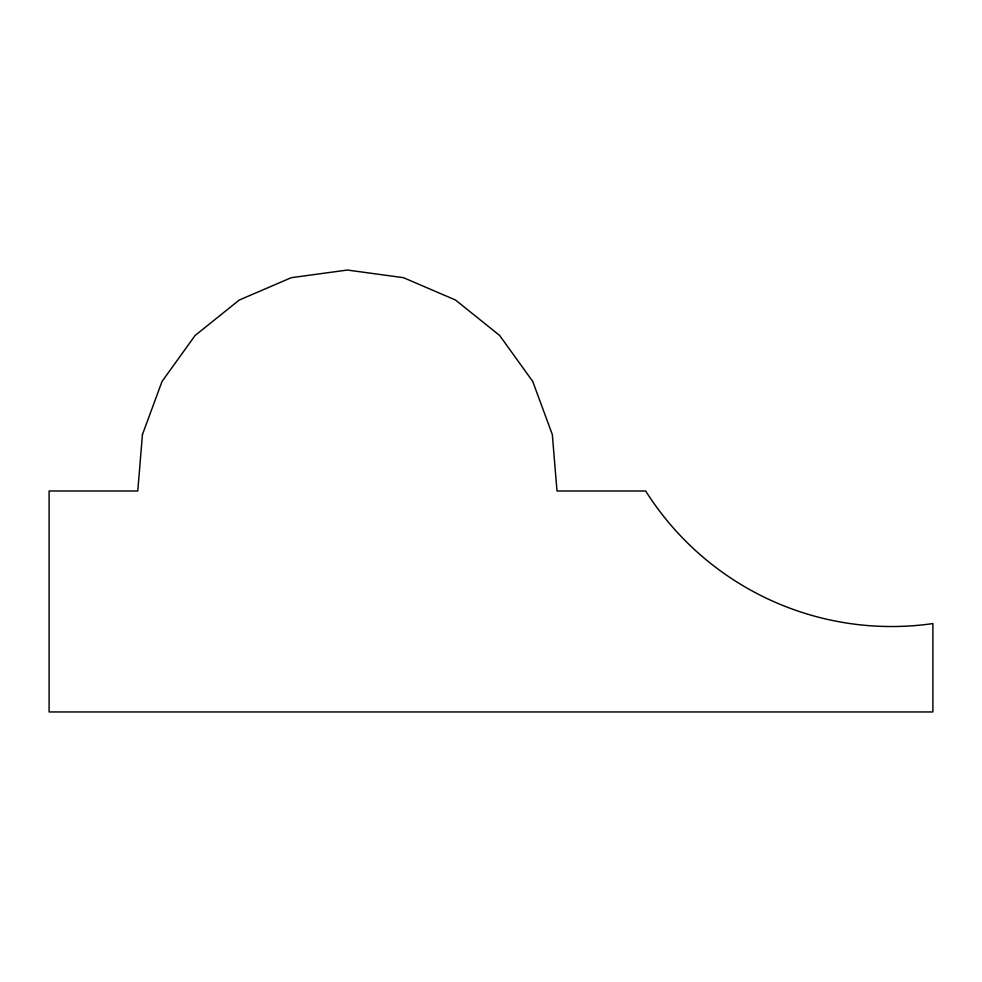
<?xml version="1.0" encoding="UTF-8"?>
<svg xmlns="http://www.w3.org/2000/svg" width="982" height="982" viewBox="0 0 982 982"><rect width="100%" height="100%" fill="white"/><g stroke="black" fill="none" stroke-linecap="round" stroke-linejoin="round"><path stroke-width="1.47" d="M142.439 434.572L137.775 491L49.1 491L49.1 711.95L932.9 711.95L932.9 623.57A290.758 290.758 0 0 1 645.665 491L556.99 491L552.326 434.572L532.735 381.446L499.666 335.488L455.513 300.038L403.492 277.685L347.382 270.05L291.273 277.685L239.252 300.038L195.099 335.488L162.03 381.446L142.439 434.572"/></g></svg>
